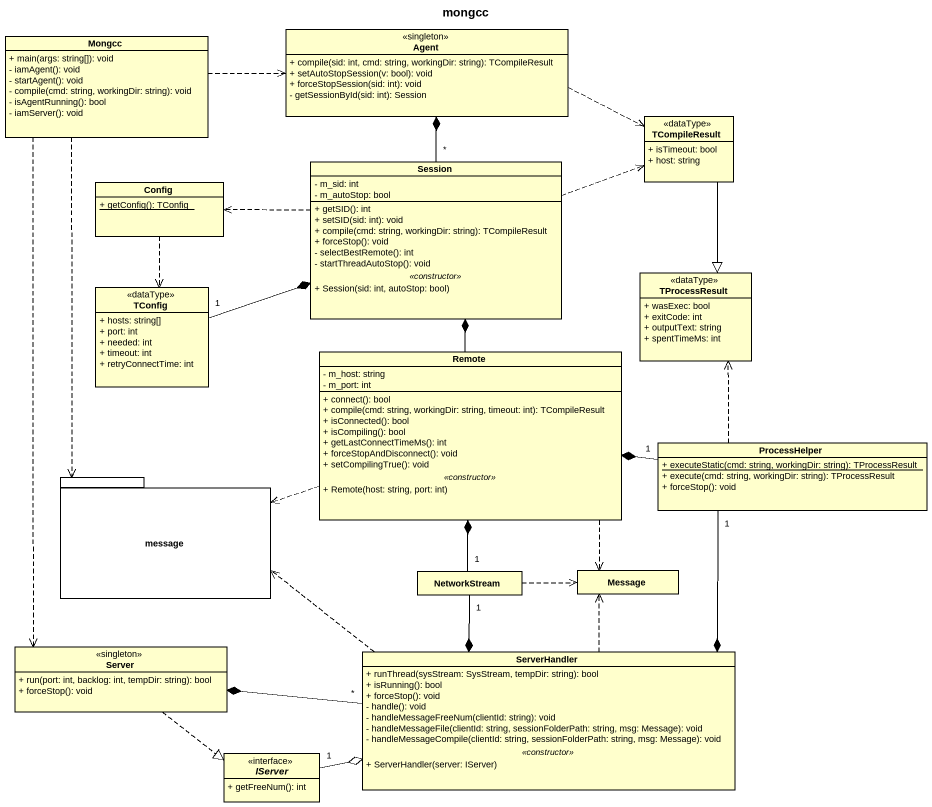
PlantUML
@startuml
title mongcc
hide circle
hide empty members
skinparam classAttributeIconSize 0
class Mongcc {
  + main(args: string[]): void
  - iamAgent(): void
  - startAgent(): void
  - compile(cmd: string, workingDir: string): void
  - isAgentRunning(): bool
  - iamServer(): void
}
class "Agent" as Agent_ <<singleton>> {
  + compile(sid: int, cmd: string, workingDir: string): TCompileResult
  + setAutoStopSession(v: bool): void
  + forceStopSession(sid: int): void
  - getSessionById(sid: int): Session
}
class TCompileResult <<dataType>> {
  + isTimeout: bool
  + host: string
}
class Session {
  - m_sid: int
  - m_autoStop: bool
  --
  + getSID(): int
  + setSID(sid: int): void
  + compile(cmd: string, workingDir: string): TCompileResult
  + forceStop(): void
  - selectBestRemote(): int
  - startThreadAutoStop(): void
  .. <<constructor>> ..
  + Session(sid: int, autoStop: bool)
}
class Config {
  {static} + getConfig(): TConfig
}
class TConfig <<dataType>> {
  + hosts: string[]
  + port: int
  + needed: int
  + timeout: int
  + retryConnectTime: int
}
class TProcessResult <<dataType>> {
  + wasExec: bool
  + exitCode: int
  + outputText: string
  + spentTimeMs: int
}
class Remote {
  - m_host: string
  - m_port: int
  --
  + connect(): bool
  + compile(cmd: string, workingDir: string, timeout: int): TCompileResult
  + isConnected(): bool
  + isCompiling(): bool
  + getLastConnectTimeMs(): int
  + forceStopAndDisconnect(): void
  + setCompilingTrue(): void
  .. <<constructor>> ..
  + Remote(host: string, port: int)
}
class ProcessHelper {
  {static} + executeStatic(cmd: string, workingDir: string): TProcessResult
  + execute(cmd: string, workingDir: string): TProcessResult
  + forceStop(): void
}
package message {
}
class NetworkStream
class Message
class Server <<singleton>> {
  + run(port: int, backlog: int, tempDir: string): bool
  + forceStop(): void
}
class ServerHandler {
  + runThread(sysStream: SysStream, tempDir: string): bool
  + isRunning(): bool
  + forceStop(): void
  - handle(): void
  - handleMessageFreeNum(clientId: string): void
  - handleMessageFile(clientId: string, sessionFolderPath: string, msg: Message): void
  - handleMessageCompile(clientId: string, sessionFolderPath: string, msg: Message): void
  .. <<constructor>> ..
  + ServerHandler(server: IServer)
}
interface IServer <<interface>> {
  + getFreeNum(): int
}
Mongcc .right.> Agent_
Mongcc ..> message
Mongcc ..> Server
Agent_ .right.> TCompileResult
TCompileResult --|> TProcessResult
Session "*" -up-* Agent_
Session .right.> TCompileResult
Session .left.> Config
Config ..> TConfig
TConfig "1" -right-* Session
Remote -up-* Session
Remote .left.> message
Remote ..> Message
ProcessHelper .up.> TProcessResult
ProcessHelper "1" -left-* Remote
ProcessHelper "1" --* ServerHandler
NetworkStream "1" -up-* Remote
NetworkStream .right.> Message
NetworkStream "1" --* ServerHandler
Server ..|> IServer
ServerHandler .left.> message
ServerHandler .up.> Message
ServerHandler "*" -left-* Server
IServer "1" -right-o ServerHandler
@enduml
